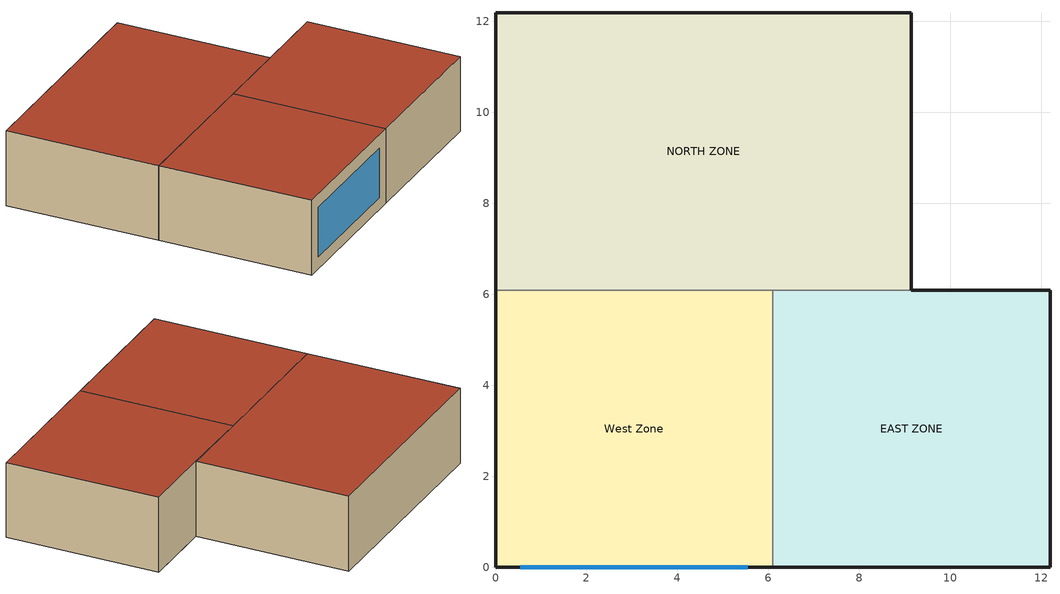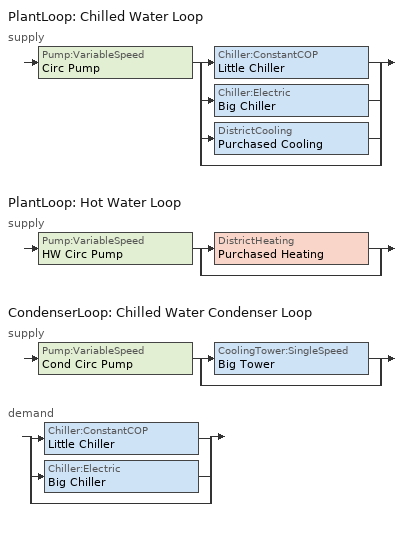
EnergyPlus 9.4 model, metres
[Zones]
West Zone
 floor ground (Slab Floor with Radiant): 0,0 0,6.1 6.1,6.1 6.1,0 z0
 wall outside (EXTWALL80): 0,6.1 0,0 6.1,0 z0:3.05
 wall to NORTH ZONE (PARTITION06): 6.1,6.1 0,6.1 z0:3.05
 wall to EAST ZONE (PARTITION06): 6.1,0 6.1,6.1 z0:3.05
 window (WIN-CON-LIGHT): 0.55,0 5.55,0 z0.5:2.5
 roof outside (ROOF34): 0,6.1 0,0 6.1,0 6.1,6.1 z3.05
EAST ZONE
 floor ground (Slab Floor with Radiant): 6.1,0 6.1,6.1 12.19,6.1 12.19,0 z0
 wall outside (EXTWALL80): 6.1,0 12.19,0 12.19,6.1 9.14,6.1 z0:3.05
 wall to NORTH ZONE (PARTITION06): 9.14,6.1 6.1,6.1 z0:3.05
 roof outside (ROOF34): 6.1,6.1 6.1,0 12.19,0 12.19,6.1 z3.05
NORTH ZONE
 floor ground (Slab Floor with Radiant): 0,6.1 0,12.19 9.14,12.19 9.14,6.1 z0
 wall outside (EXTWALL80): 9.14,6.1 9.14,12.19 0,12.19 0,6.1 z0:3.05
 roof outside (ROOF34): 0,12.19 0,6.1 9.14,6.1 9.14,12.19 z3.05
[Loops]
PlantLoop 'Chilled Water Loop'
 supply: Pump:VariableSpeed 'Circ Pump' > split
  | Chiller:ConstantCOP 'Little Chiller'
  | Chiller:Electric 'Big Chiller'
  | DistrictCooling 'Purchased Cooling'
  | bypass
PlantLoop 'Hot Water Loop'
 supply: Pump:VariableSpeed 'HW Circ Pump' > split
  | DistrictHeating 'Purchased Heating'
  | bypass
CondenserLoop 'Chilled Water Condenser Loop'
 supply: Pump:VariableSpeed 'Cond Circ Pump' > split
  | CoolingTower:SingleSpeed 'Big Tower'
  | bypass
 demand: split
  | Chiller:ConstantCOP 'Little Chiller'
  | Chiller:Electric 'Big Chiller'
  | bypass
[Building]
NONE: North Axis {deg}=0; Terrain=Suburbs; Loads Convergence Tolerance Value {W}=0.04; Temperature Convergence Tolerance Value {deltaC}=0.4; Solar Distribution=FullInteriorAndExterior; Maximum Number of Warmup Days=25; Minimum Number of Warmup Days=6
[Site:Location]
CHICAGO_IL_USA_WMO_725300: Latitude {deg}=42; Longitude {deg}=-87.88; Time Zone {hr}=-6; Elevation {m}=190
[SizingPeriod:DesignDay] Day of Month=21; Humidity Condition Type=Wetbulb; Barometric Pressure {Pa}=99063; Rain Indicator=No; Snow Indicator=No; Daylight Saving Time Indicator=No; Solar Model Indicator=ASHRAEClearSky
Name | Month | Day Type | Maximum Dry-Bulb Temperature {C} | Daily Dry-Bulb Temperature Range {deltaC} | Wetbulb or DewPoint at Maximum Dry-Bulb {C} | Wind Speed {m/s} | Wind Direction {deg} | Sky Clearness
CHICAGO Ann Htg 99% Condns DB | 1 | WinterDesignDay | -17.3 | 0 | -17.3 | 4.9 | 270 | 0
CHICAGO Ann Clg 1% Condns DRY | 7 | SummerDesignDay | 31.5 | 10.7 | 10 | 5.3 | 230 | 1
CHICAGO Ann Clg 1% Condns DB=>MWB | 7 | SummerDesignDay | 31.5 | 10.7 | 23 | 5.3 | 230 | 1
[Site:GroundTemperature:BuildingSurface]
20.03, 20.03, 20.13, 20.3, 20.43, 20.52, 20.62, 20.77, 20.78, 20.55, 20.44, 20.2
[Material] Thermal Absorptance=0.9
Name | Roughness | Thickness {m} | Conductivity {W/m-K} | Density {kg/m3} | Specific Heat {J/kg-K} | Solar Absorptance | Visible Absorptance
A1 - 1 IN STUCCO | Smooth | 0.0253898 | 0.691831 | 1858.142 | 836.8 | 0.92 | 0.92
C4 - 4 IN COMMON BRICK | Rough | 0.101498 | 0.726422 | 1922.216 | 836.8 | 0.76 | 0.76
E1 - 3 / 4 IN PLASTER OR GYP BOARD | Smooth | 0.01905 | 0.726422 | 1601.846 | 836.8 | 0.92 | 0.92
C6 - 8 IN CLAY TILE | Smooth | 0.203302 | 0.570761 | 1121.292 | 836.8 | 0.82 | 0.82
E2 - 1 / 2 IN SLAG OR STONE | Rough | 0.0127102 | 1.435549 | 881.0155 | 1673.6 | 0.55 | 0.55
E3 - 3 / 8 IN FELT AND MEMBRANE | Rough | 0.00954024 | 0.190253 | 1121.292 | 1673.6 | 0.75 | 0.75
C12 - 2 IN HW CONCRETE | MediumRough | 0.0509016 | 1.729577 | 2242.585 | 836.8 | 0.65 | 0.65
CONCRETE - DRIED SAND AND GRAVEL 4 IN | MediumRough | 0.1 | 1.29 | 2242.58 | 830 | 0.6 | 0.6
INS - EXPANDED EXT POLYSTYRENE R12 2 IN | Rough | 0.05 | 0.02 | 56.06 | 1210 | 0.5 | 0.5
GYP1 | MediumRough | 0.0127 | 0.7845 | 1842.12 | 988 | 0.5 | 0.5
GYP2 | MediumRough | 0.01905 | 0.7845 | 1842.12 | 988 | 0.5 | 0.5
FINISH FLOORING - TILE 1 / 16 IN | Smooth | 0.0016 | 0.17 | 1922.21 | 1250 | 0.5 | 0.5
[WindowMaterial:Glazing]
WIN-LAY-GLASS-LIGHT: Optical Data Type=SpectralAverage; Thickness {m}=0.009; Solar Transmittance at Normal Incidence=0.9; Front Side Solar Reflectance at Normal Incidence=0.031; Back Side Solar Reflectance at Normal Incidence=0.031; Visible Transmittance at Normal Incidence=0.9; Front Side Visible Reflectance at Normal Incidence=0.05; Back Side Visible Reflectance at Normal Incidence=0.05; Infrared Transmittance at Normal Incidence=0; Front Side Infrared Hemispherical Emissivity=0.84; Back Side Infrared Hemispherical Emissivity=0.84; Conductivity {W/m-K}=0.9
[Construction]
EXTWALL80: A1 - 1 IN STUCCO, C4 - 4 IN COMMON BRICK, INS - EXPANDED EXT POLYSTYRENE R12 2 IN, E1 - 3 / 4 IN PLASTER OR GYP BOARD
PARTITION06: E1 - 3 / 4 IN PLASTER OR GYP BOARD, C6 - 8 IN CLAY TILE, E1 - 3 / 4 IN PLASTER OR GYP BOARD
ROOF34: E2 - 1 / 2 IN SLAG OR STONE, E3 - 3 / 8 IN FELT AND MEMBRANE, INS - EXPANDED EXT POLYSTYRENE R12 2 IN, INS - EXPANDED EXT POLYSTYRENE R12 2 IN, C12 - 2 IN HW CONCRETE
WIN-CON-LIGHT: WIN-LAY-GLASS-LIGHT
[Construction:InternalSource]
Slab Floor with Radiant: 3, 3, 1, 0.1524, 0, CONCRETE - DRIED SAND AND GRAVEL 4 IN, INS - EXPANDED EXT POLYSTYRENE R12 2 IN, GYP1, GYP2, FINISH FLOORING - TILE 1 / 16 IN
[Zone] Type=1; Multiplier=1; Ceiling Height {m}=autocalculate; Volume {m3}=autocalculate
West Zone; EAST ZONE; NORTH ZONE
[People] Number of People Schedule=BLDG Sch   1; Number of People Calculation Method=people; Fraction Radiant=0.3; Activity Level Schedule=Activity Sch; Carbon Dioxide Generation Rate {m3/s-W}=3.82E-8; Mean Radiant Temperature Calculation Type=zoneaveraged; Work Efficiency Schedule=Work Eff Sch; Clothing Insulation Calculation Method=ClothingInsulationSchedule; Clothing Insulation Schedule=Clothing Sch; Air Velocity Schedule=Air Velo Sch; Thermal Comfort Model 1 Type=FANGER
Name | Zone or ZoneList | Number of People
West Zone | West Zone | 3
EAST ZONE | EAST ZONE | 3
NORTH ZONE | NORTH ZONE | 4
[ElectricEquipment] Schedule=BLDG Sch   2; Design Level Calculation Method=EquipmentLevel; Fraction Latent=0; Fraction Radiant=0.3; Fraction Lost=0
Name | Zone or ZoneList | Design Level {W}
West Zone ElecEq 1 | West Zone | 2928.751
EAST ZONE ElecEq 1 | EAST ZONE | 1464.375
NORTH ZONE ElecEq 1 | NORTH ZONE | 2928.751
[Lights] Schedule=BLDG Sch   3; Design Level Calculation Method=LightingLevel; Return Air Fraction=0; Fraction Radiant=0.2; Fraction Visible=0.2; Fraction Replaceable=0
Name | Zone or ZoneList | Lighting Level {W}
EAST ZONE Lights 1 | EAST ZONE | 1464.375
NORTH ZONE Lights 1 | NORTH ZONE | 878.6252
[ZoneInfiltration:DesignFlowRate] Schedule=ON; Design Flow Rate Calculation Method=flow/zone; Constant Term Coefficient=1; Temperature Term Coefficient=0; Velocity Term Coefficient=0; Velocity Squared Term Coefficient=0
Name | Zone or ZoneList | Design Flow Rate {m3/s}
West Zone Infil 1 | West Zone | 0.01
EAST ZONE Infil 1 | EAST ZONE | 0.01
NORTH ZONE Infil 1 | NORTH ZONE | 0.015
[PlantLoop] Fluid Type=Water; Minimum Loop Flow Rate {m3/s}=0; Plant Loop Volume {m3}=autocalculate; Load Distribution Scheme=Optimal
Name | Plant Equipment Operation Scheme | Maximum Loop Temperature {C} | Minimum Loop Temperature {C} | Maximum Loop Flow Rate {m3/s}
Chilled Water Loop | CW Loop Operation | 98 | 1 | 0.0039
Hot Water Loop | Hot Loop Operation | 100 | 10 | 0.0043
[SetpointManager:Scheduled] Control Variable=Temperature
Name | Schedule | Setpoint Node or NodeList
Chilled Water Loop Setpoint Manager | CW Loop Temp Schedule | Chilled Water Loop Setpoint Node List
Big Chiller Setpoint Manager | CW Loop Temp Schedule | Big Chiller Outlet Node
Little Chiller Setpoint Manager | CW Loop Temp Schedule | Little Chiller Outlet Node
Hot Water Loop Setpoint Manager | HW Loop Temp Schedule | Hot Water Loop Setpoint Node List
[PlantEquipmentOperationSchemes]
Name | Control Scheme 1 | Control Scheme 1 Schedule | Control Scheme 2 | Control Scheme 2 Schedule
CW Loop Operation | Peak Operation | On Peak | Off Peak Operation | Off Peak
Hot Loop Operation | Purchased Only | ON
[PlantEquipmentOperation:CoolingLoad] Load Range 1 Lower Limit {W}=0
Name | Load Range 1 Upper Limit {W} | Range 1 Equipment List | Load Range 2 Lower Limit {W} | Load Range 2 Upper Limit {W} | Range 2 Equipment List | Load Range 3 Lower Limit {W} | Load Range 3 Upper Limit {W} | Range 3 Equipment List
Peak Operation | 70000 | Chiller Plant | 70000 | 245000 | Chiller Plant and Purchased | 245000 | 500000 | Purchased Only
Off Peak Operation | 900000 | All Chillers
Year Round Tower Operation | 90000000 | All Towers
[PlantEquipmentList]
Chiller Plant: Little Chiller
Chiller Plant and Purchased: Big Chiller, Purchased Cooling
Purchased Only: Purchased Cooling
All Chillers: Big Chiller, Little Chiller
heating plant: Purchased Heating
[DistrictCooling]
Purchased Cooling: Nominal Capacity {W}=680000
[Chiller:Electric]
Big Chiller: Condenser Type=WaterCooled; Nominal Capacity {W}=45000; Nominal COP {W/W}=2.75; Minimum Part Load Ratio=.15; Maximum Part Load Ratio=1; Optimum Part Load Ratio=.65; Design Condenser Inlet Temperature {C}=29.44; Temperature Rise Coefficient=2.682759; Design Chilled Water Outlet Temperature {C}=6.667; Design Chilled Water Flow Rate {m3/s}=0.0039; Design Condenser Fluid Flow Rate {m3/s}=0.0011; Coefficient 1 of Capacity Ratio Curve=0.944836; Coefficient 2 of Capacity Ratio Curve=-0.0570088; Coefficient 3 of Capacity Ratio Curve=-0.00185486; Coefficient 1 of Power Ratio Curve=1.907846; Coefficient 2 of Power Ratio Curve=-1.20499; Coefficient 3 of Power Ratio Curve=0.263462; Coefficient 1 of Full Load Ratio Curve=0.03303; Coefficient 2 of Full Load Ratio Curve=0.6852; Coefficient 3 of Full Load Ratio Curve=0.2818; Chilled Water Outlet Temperature Lower Limit {C}=5; Chiller Flow Mode=LeavingSetpointModulated
[Chiller:ConstantCOP]
Little Chiller: Nominal Capacity {W}=25000; Nominal COP {W/W}=2.5; Design Chilled Water Flow Rate {m3/s}=0.0039; Design Condenser Water Flow Rate {m3/s}=0.0011; Condenser Type=WaterCooled; Chiller Flow Mode=LeavingSetpointModulated
[Pump:VariableSpeed] Design Pump Head {Pa}=300000; Motor Efficiency=.87; Fraction of Motor Inefficiencies to Fluid Stream=0; Coefficient 1 of the Part Load Performance Curve=0; Coefficient 2 of the Part Load Performance Curve=1; Coefficient 3 of the Part Load Performance Curve=0; Coefficient 4 of the Part Load Performance Curve=0; Design Minimum Flow Rate {m3/s}=0; Pump Control Type=INTERMITTENT
Name | Design Maximum Flow Rate {m3/s} | Design Power Consumption {W}
Circ Pump | .0039 | 2000
Cond Circ Pump | .0022 | 1000
HW Circ Pump | .0043 | 2000
[CondenserLoop]
Chilled Water Condenser Loop: Fluid Type=Water; Condenser Equipment Operation Scheme=Tower Loop Operation; Maximum Loop Temperature {C}=80; Minimum Loop Temperature {C}=10; Maximum Loop Flow Rate {m3/s}=0.0022; Minimum Loop Flow Rate {m3/s}=0; Condenser Loop Volume {m3}=autocalculate; Load Distribution Scheme=SequentialLoad
[SetpointManager:FollowOutdoorAirTemperature]
MyCondenserControl: Control Variable=Temperature; Reference Temperature Type=OutdoorAirWetBulb; Offset Temperature Difference {deltaC}=0; Maximum Setpoint Temperature {C}=80; Minimum Setpoint Temperature {C}=10; Setpoint Node or NodeList=Condenser Supply Outlet Node
[CondenserEquipmentOperationSchemes]
Tower Loop Operation: Control Scheme 1=Year Round Tower Operation; Control Scheme 1 Schedule=ON
[CondenserEquipmentList]
All Towers: Big Tower
[CoolingTower:SingleSpeed]
Big Tower: Design Water Flow Rate {m3/s}=.0022; Design Air Flow Rate {m3/s}=16; Design Fan Power {W}=1000; Design U-Factor Times Area Value {W/K}=1750; Free Convection Regime Air Flow Rate {m3/s}=0; Free Convection Regime U-Factor Times Area Value {W/K}=0; Performance Input Method=UFactorTimesAreaAndDesignWaterFlowRate
[PlantEquipmentOperation:HeatingLoad]
Purchased Only: Load Range 1 Lower Limit {W}=0; Load Range 1 Upper Limit {W}=1000000; Range 1 Equipment List=heating plant
[DistrictHeating]
Purchased Heating: Nominal Capacity {W}=1000000
[ZoneHVAC:LowTemperatureRadiant:ConstantFlow     West Zone Radiant Floor]
Design_Object_Name=West Zone Radiant Floor Design; Availability_Schedule_Name=RadiantSysAvailSched; Zone_Name=West Zone; Surface_Name_or_Radiant_Surface_Group_Name=Zn001:Flr001; Hydronic_Tubing_Length=400; Rated_Flow_Rate=0.00015; Rated_Pump_Head=225000; Rated_Power_Consumption=50; Heating_Water_Inlet_Node_Name=West Zone Radiant Water Inlet Node; Heating_Water_Outlet_Node_Name=West Zone Radiant Water Outlet Node; Heating_High_Water_Temperature_Schedule_Name=RadHeatHighWaterTemp; Heating_Low_Water_Temperature_Schedule_Name=RadHeatLowWaterTemp; Heating_High_Control_Temperature_Schedule_Name=RadHeatHighControlTemp; Heating_Low_Control_Temperature_Schedule_Name=RadHeatLowControlTemp; Cooling_Water_Inlet_Node_Name=Zone 1 Cooling Water Inlet Node; Cooling_Water_Outlet_Node_Name=Zone 1 Cooling Water Outlet Node; Cooling_High_Water_Temperature_Schedule_Name=RadCoolHighWaterTemp; Cooling_Low_Water_Temperature_Schedule_Name=RadCoolLowWaterTemp; Cooling_High_Control_Temperature_Schedule_Name=RadCoolHighControlTemp; Cooling_Low_Control_Temperature_Schedule_Name=RadCoolLowControlTemp
[ZoneHVAC:LowTemperatureRadiant:ConstantFlow:Design     West Zone Radiant Floor Design]
Availability_Schedule_Name=RadiantSysAvailSched; Fluid_to_Radiant_Surface_Heat_Transfer_Model=ConvectionOnly; Hydronic_Tubing_Inside_Diameter=0.012; Hydronic_Tubing_Outside_Diameter=0.016; Hydronic_Tubing_Conductivity=0.35; Temperature_Control_Type=OperativeTemperature; Running_Mean_Outdoor_DryBulb_Temperature_Weighting_Factor=0.8; Motor_Efficiency=0.87; Fraction_of_Motor_Inefficiencies_to_Fluid_Stream=0.1; Condensation_Control_Type=Off; Condensation_Control_Dewpoint_Offset=1
[ZoneHVAC:LowTemperatureRadiant:ConstantFlow     East Zone Radiant Floor]
Design_Object_Name=East Zone Radiant Floor Design; Availability_Schedule_Name=RadiantSysAvailSched; Zone_Name=East Zone; Surface_Name_or_Radiant_Surface_Group_Name=Zn002:Flr001; Hydronic_Tubing_Length=400; Rated_Flow_Rate=0.0001; Rated_Pump_Head=225000; Rated_Power_Consumption=50; Heating_Water_Inlet_Node_Name=East Zone Radiant Water Inlet Node; Heating_Water_Outlet_Node_Name=East Zone Radiant Water Outlet Node; Heating_High_Water_Temperature_Schedule_Name=RadHeatHighWaterTemp; Heating_Low_Water_Temperature_Schedule_Name=RadHeatLowWaterTemp; Heating_High_Control_Temperature_Schedule_Name=RadHeatHighControlTemp2; Heating_Low_Control_Temperature_Schedule_Name=RadHeatLowControlTemp2; Cooling_Water_Inlet_Node_Name=Zone 2 Cooling Water Inlet Node; Cooling_Water_Outlet_Node_Name=Zone 2 Cooling Water Outlet Node; Cooling_High_Water_Temperature_Schedule_Name=RadCoolHighWaterTemp; Cooling_Low_Water_Temperature_Schedule_Name=RadCoolLowWaterTemp; Cooling_High_Control_Temperature_Schedule_Name=RadCoolHighControlTemp2; Cooling_Low_Control_Temperature_Schedule_Name=RadCoolLowControlTemp2
[ZoneHVAC:LowTemperatureRadiant:ConstantFlow:Design     East Zone Radiant Floor Design]
Availability_Schedule_Name=RadiantSysAvailSched; Fluid_to_Radiant_Surface_Heat_Transfer_Model=ConvectionOnly; Hydronic_Tubing_Inside_Diameter=0.012; Hydronic_Tubing_Outside_Diameter=0.016; Hydronic_Tubing_Conductivity=0.35; Temperature_Control_Type=SurfaceFaceTemperature; Running_Mean_Outdoor_DryBulb_Temperature_Weighting_Factor=0.8; Motor_Efficiency=0.87; Fraction_of_Motor_Inefficiencies_to_Fluid_Stream=0.1; Condensation_Control_Type=Off; Condensation_Control_Dewpoint_Offset=0
[ZoneHVAC:LowTemperatureRadiant:ConstantFlow     North Zone Radiant Floor]
Design_Object_Name=North Zone Radiant Floor Design; Availability_Schedule_Name=RadiantSysAvailSched; Zone_Name=North Zone; Surface_Name_or_Radiant_Surface_Group_Name=Zn003:Flr001; Hydronic_Tubing_Length=400; Rated_Flow_Rate=0.0001; Rated_Pump_Head=225000; Rated_Power_Consumption=50; Heating_Water_Inlet_Node_Name=North Zone Radiant Water Inlet Node; Heating_Water_Outlet_Node_Name=North Zone Radiant Water Outlet Node; Heating_High_Water_Temperature_Schedule_Name=RadHeatHighWaterTemp; Heating_Low_Water_Temperature_Schedule_Name=RadHeatLowWaterTemp; Heating_High_Control_Temperature_Schedule_Name=RadHeatHighControlTemp3; Heating_Low_Control_Temperature_Schedule_Name=RadHeatLowControlTemp3; Cooling_Water_Inlet_Node_Name=Zone 3 Cooling Water Inlet Node; Cooling_Water_Outlet_Node_Name=Zone 3 Cooling Water Outlet Node; Cooling_High_Water_Temperature_Schedule_Name=RadCoolHighWaterTemp; Cooling_Low_Water_Temperature_Schedule_Name=RadCoolLowWaterTemp; Cooling_High_Control_Temperature_Schedule_Name=RadCoolHighControlTemp3; Cooling_Low_Control_Temperature_Schedule_Name=RadCoolLowControlTemp3
[ZoneHVAC:LowTemperatureRadiant:ConstantFlow:Design     North Zone Radiant Floor Design]
Availability_Schedule_Name=RadiantSysAvailSched; Fluid_to_Radiant_Surface_Heat_Transfer_Model=ConvectionOnly; Hydronic_Tubing_Inside_Diameter=0.012; Hydronic_Tubing_Outside_Diameter=0.016; Hydronic_Tubing_Conductivity=0.35; Temperature_Control_Type=SurfaceInteriorTemperature; Running_Mean_Outdoor_DryBulb_Temperature_Weighting_Factor=0.8; Motor_Efficiency=0.87; Fraction_of_Motor_Inefficiencies_to_Fluid_Stream=0.1; Condensation_Control_Type=Off; Condensation_Control_Dewpoint_Offset=0
[Schedule:Compact]
ACTIVITY SCH: Through: 12/31, For: Alldays, Until: 24:00, 131.8
WORK EFF SCH: Through: 12/31, For: Alldays, Until: 24:00, 0
CLOTHING SCH; ON; RADIANTSYSAVAILSCHED: Through: 12/31, For: Alldays, Until: 24:00, 1
AIR VELO SCH: Through: 12/31, For: Alldays, Until: 24:00, 0.137
BLDG SCH   1: Through: 12/31, For: Weekdays SummerDesignDay, Until: 6:00, 0, Until: 7:00, 0.1, Until: 8:00, 0.5, Until: 12:00, 1, Until: 13:00, 0.5, Until: 16:00, 1, Until: 17:00, 0.5, Until: 18:00, 0.1, Until: 24:00, 0, For: Sunday Saturday Holiday WinterDesignDay CustomDay1 CustomDay2, Until: 24:00, 0
BLDG SCH   2: Through: 12/31, For: Weekdays SummerDesignDay, Until: 8:00, 0, Until: 18:00, 1, Until: 24:00, 0, For: Sunday Saturday Holiday WinterDesignDay CustomDay1 CustomDay2, Until: 24:00, 0
BLDG SCH   3: Through: 12/31, For: Weekdays SummerDesignDay, Until: 6:00, 0.05, Until: 7:00, 0.2, Until: 17:00, 1, Until: 18:00, 0.5, Until: 24:00, 0.05, For: Sunday Saturday Holiday WinterDesignDay CustomDay1 CustomDay2, Until: 24:00, 0.05
ON PEAK: Through: 12/31, For: Alldays, Until: 9:00, 0, Until: 18:00, 1, Until: 24:00, 0
OFF PEAK: Through: 12/31, For: Alldays, Until: 9:00, 1, Until: 18:00, 0, Until: 24:00, 1
CW LOOP TEMP SCHEDULE; RADCOOLLOWWATERTEMP: Through: 12/31, For: Alldays, Until: 24:00, 7
HW LOOP TEMP SCHEDULE: Through: 12/31, For: Alldays, Until: 24:00, 60
RADHEATHIGHWATERTEMP: Through: 12/31, For: Alldays, Until: 24:00, 50
RADHEATLOWWATERTEMP: Through: 12/31, For: Alldays, Until: 24:00, 30
RADHEATHIGHCONTROLTEMP: Through: 12/31, For: Alldays, Until: 24:00, 21
RADHEATLOWCONTROLTEMP: Through: 12/31, For: Alldays, Until: 24:00, 15
RADHEATHIGHCONTROLTEMP2: Through: 4/30, For: Alldays, Until: 7:00, 20, Until: 17:00, 25, Until: 24:00, 20, Through: 10/31, For: Alldays, Until: 24:00, 9, Through: 12/31, For: Alldays, Until: 7:00, 20, Until: 17:00, 25, Until: 24:00, 20
RADHEATLOWCONTROLTEMP2: Through: 4/30, For: Alldays, Until: 7:00, 15, Until: 17:00, 20, Until: 24:00, 15, Through: 10/31, For: Alldays, Until: 24:00, 3, Through: 12/31, For: Alldays, Until: 7:00, 15, Until: 17:00, 20, Until: 24:00, 15
RADHEATHIGHCONTROLTEMP3: Through: 4/30, For: Alldays, Until: 7:00, 22, Until: 17:00, 27, Until: 24:00, 22, Through: 10/31, For: Alldays, Until: 24:00, 9, Through: 12/31, For: Alldays, Until: 7:00, 22, Until: 17:00, 27, Until: 24:00, 22
RADHEATLOWCONTROLTEMP3: Through: 4/30, For: Alldays, Until: 7:00, 17, Until: 17:00, 22, Until: 24:00, 17, Through: 10/31, For: Alldays, Until: 24:00, 3, Through: 12/31, For: Alldays, Until: 7:00, 17, Until: 17:00, 22, Until: 24:00, 17
RADCOOLHIGHWATERTEMP: Through: 12/31, For: Alldays, Until: 24:00, 12
RADCOOLHIGHCONTROLTEMP: Through: 12/31, For: Alldays, Until: 24:00, 22
RADCOOLLOWCONTROLTEMP: Through: 12/31, For: Alldays, Until: 24:00, 20
RADCOOLHIGHCONTROLTEMP2: Through: 4/30, For: Alldays, Until: 24:00, 40, Through: 10/31, For: Alldays, Until: 7:00, 22, Until: 17:00, 18, Until: 24:00, 22, Through: 12/31, For: Alldays, Until: 24:00, 40
RADCOOLLOWCONTROLTEMP2: Through: 4/30, For: Alldays, Until: 24:00, 36, Through: 10/31, For: Alldays, Until: 7:00, 20, Until: 17:00, 16, Until: 24:00, 20, Through: 12/31, For: Alldays, Until: 24:00, 36
RADCOOLHIGHCONTROLTEMP3: Through: 4/30, For: Alldays, Until: 24:00, 40, Through: 10/31, For: Alldays, Until: 7:00, 20, Until: 17:00, 16, Until: 24:00, 20, Through: 12/31, For: Alldays, Until: 24:00, 40
RADCOOLLOWCONTROLTEMP3: Through: 4/30, For: Alldays, Until: 24:00, 36, Through: 10/31, For: Alldays, Until: 7:00, 18, Until: 17:00, 14, Until: 24:00, 18, Through: 12/31, For: Alldays, Until: 24:00, 36
